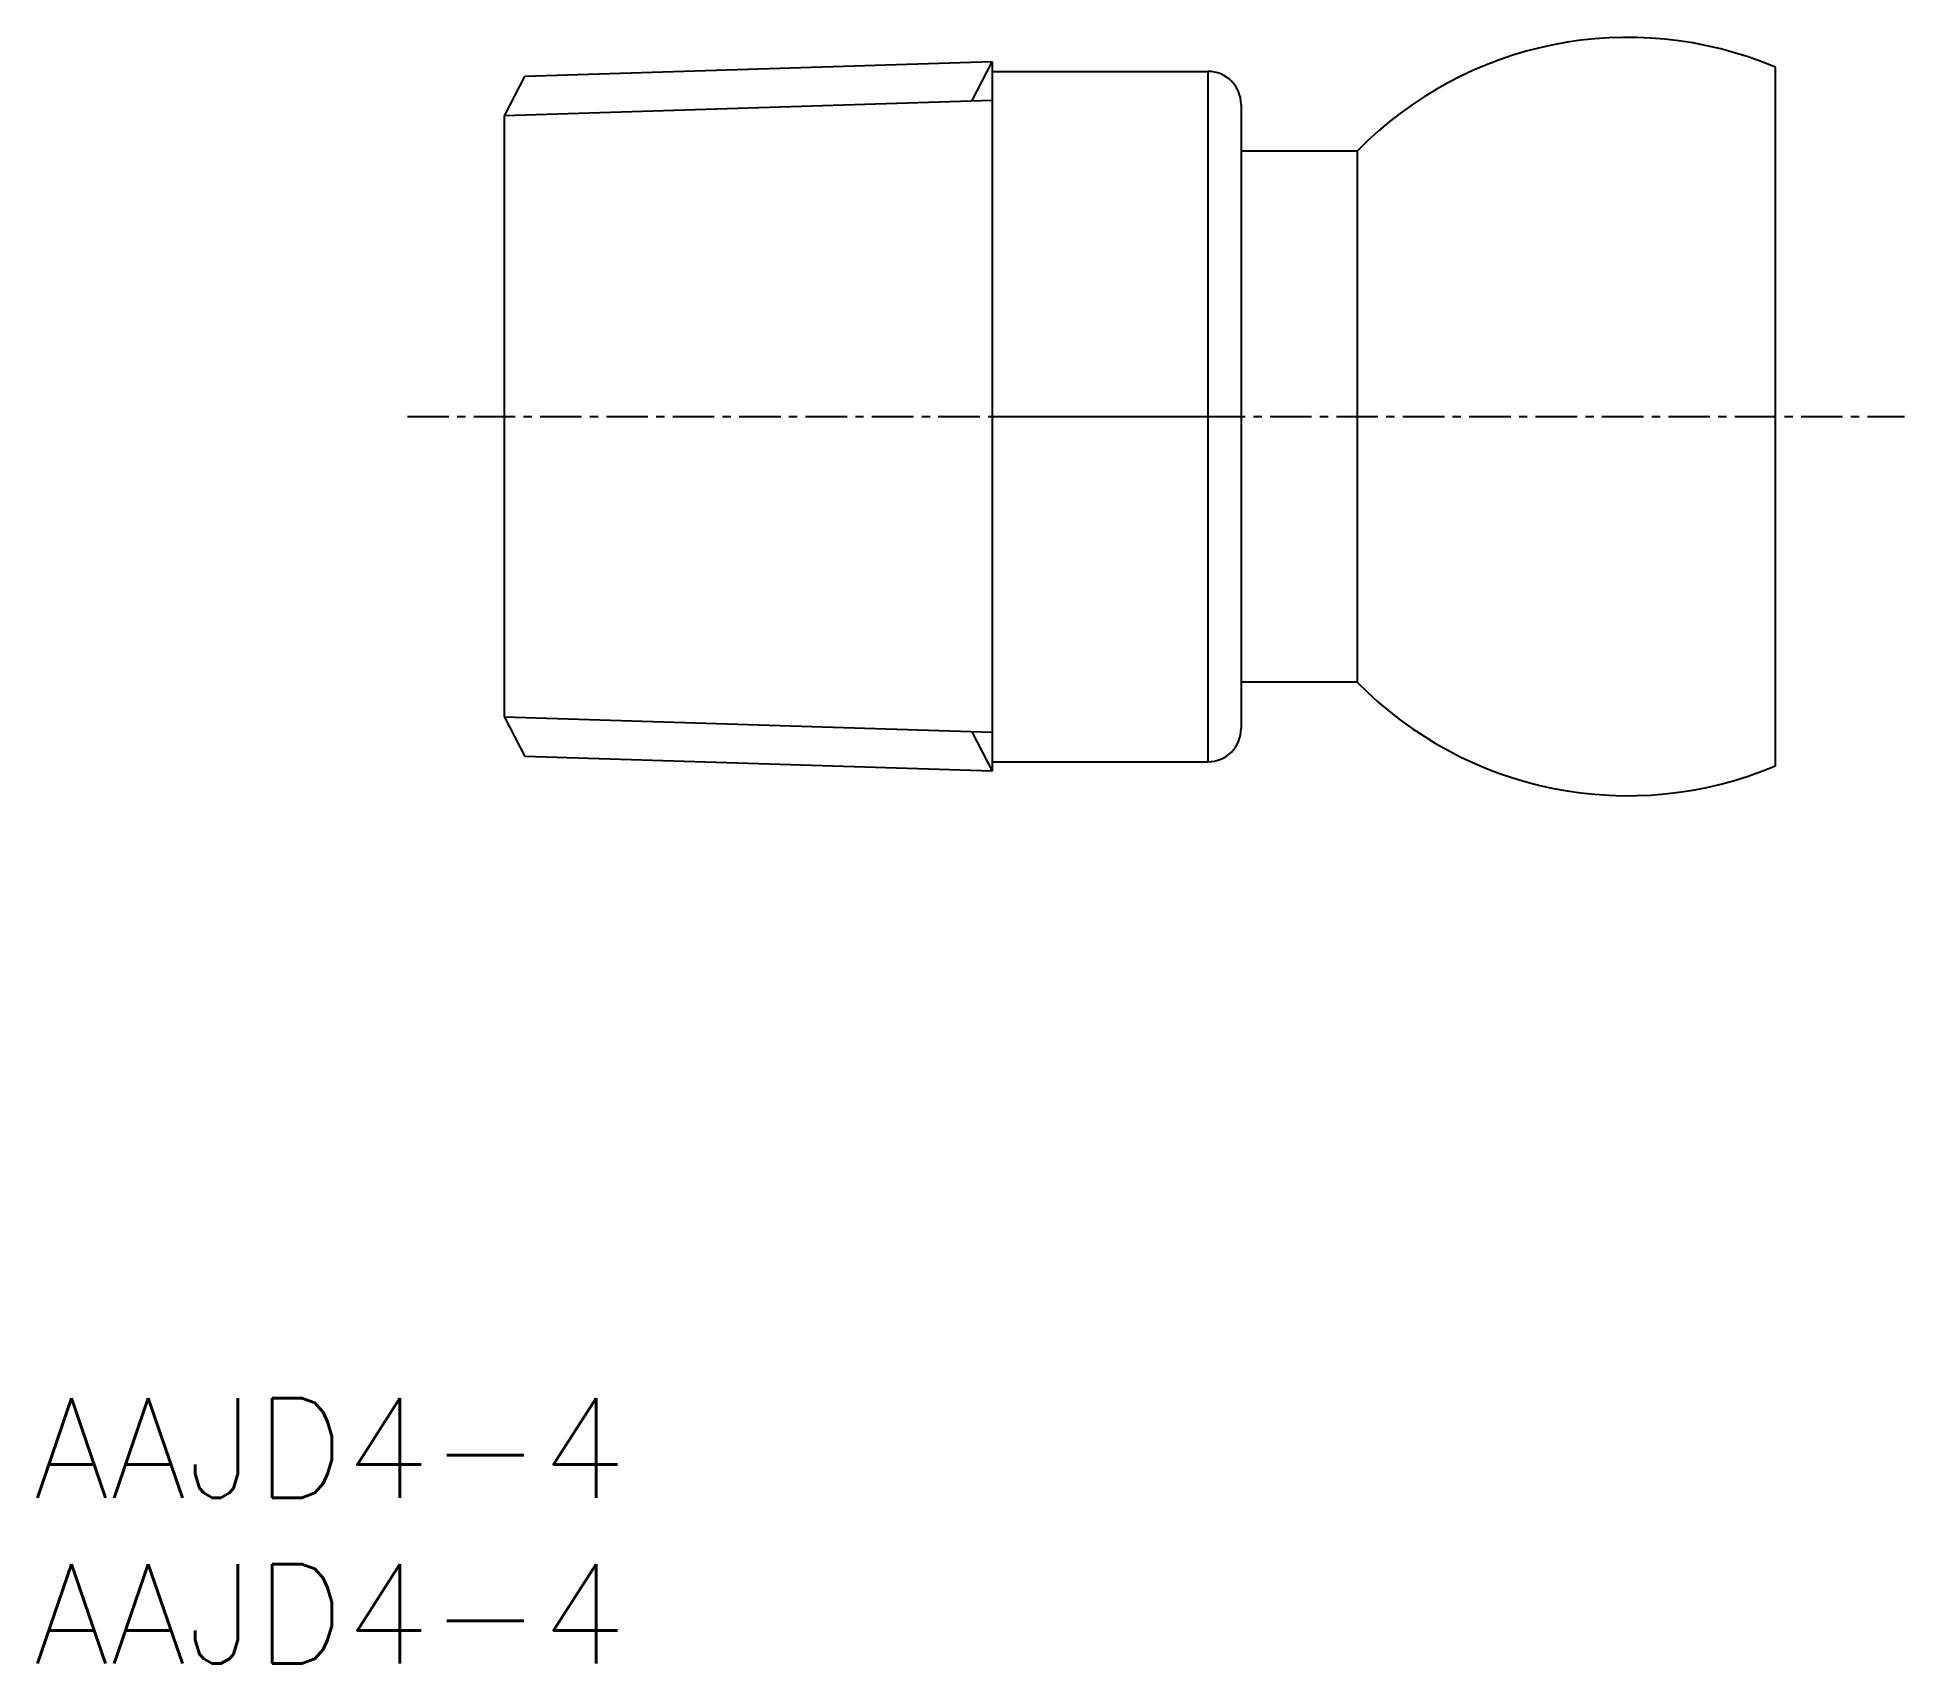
# Model space of a CAD drawing. Extents: x 0.1 to 56.4, y 0 to 49.
import ezdxf
from ezdxf.enums import TextEntityAlignment as Align

# ---------------------------------------------------------------- set-up
doc = ezdxf.new("R2010")
doc.units = 0
doc.linetypes.add('CENTER', pattern=[2, 1.25, -0.25, 0.25, -0.25])
doc.layers.get('0').update_dxf_attribs({"linetype": 'CONTINUOUS'})
doc.layers.add('CENTER', color=1, linetype='CENTER')
doc.styles.get("Standard").update_dxf_attribs({"font": 'txt.shx', "bigfont": '@extfont2.shx'})

msp = doc.modelspace()

# ---------------------------------------------------------------- linework, layer by layer
at = {"color": 7, "linetype": 'CONTINUOUS'}
for p, q in [((28.904, 48.253), (14.819, 47.813)), ((28.904, 48.253), (28.904, 26.89)), ((28.904, 47.971), (35.404, 47.971)), ((35.404, 47.971), (35.404, 27.171)), ((52.504, 27.048), (52.504, 48.095)), ((14.204, 46.632), (14.819, 47.813)), ((36.404, 46.971), (36.404, 28.171)), ((14.204, 28.511), (14.204, 46.632)), ((39.904, 45.571), (36.404, 45.571)), ((39.904, 45.571), (39.904, 29.571)), ((28.904, 37.571), (35.404, 37.571)), ((39.904, 29.571), (36.404, 29.571)), ((14.204, 28.511), (14.819, 27.33)), ((28.904, 26.89), (14.819, 27.33)), ((28.904, 27.171), (35.404, 27.171))]:
    msp.add_line(p, q, dxfattribs=at)
at = {"color": 3, "linetype": 'CONTINUOUS'}
for p, q in [((28.289, 47.072), (28.904, 48.253)), ((28.904, 47.091), (14.204, 46.632)), ((28.904, 28.052), (14.204, 28.511)), ((28.288, 28.071), (28.903, 26.89))]:
    msp.add_line(p, q, dxfattribs=at)
at = {"color": 7, "linetype": 'CONTINUOUS'}
for centre, radius, start, end in [((48.059, 37.571), 11.424, 67.1028, 135.5503), ((35.404, 46.971), 1, 0, 90), ((48.059, 37.571), 11.424, 224.4497, 292.8972), ((35.404, 28.171), 1, 270, 0)]:
    msp.add_arc(centre, radius, start, end, dxfattribs=at)
at = {"layer": 'CENTER', "color": 1, "linetype": 'CENTER'}
msp.add_line((11.279, 37.571), (56.4, 37.571), dxfattribs=at)

# ---------------------------------------------------------------- texts
at = {"color": 7, "linetype": 'CONTINUOUS'}
for p in [(0, 6.5), (0, 1.5)]:
    msp.add_text('AAJD4-4', height=3, dxfattribs=at).set_placement(p, align=Align.MIDDLE_LEFT)

doc.saveas('drawing.dxf')
